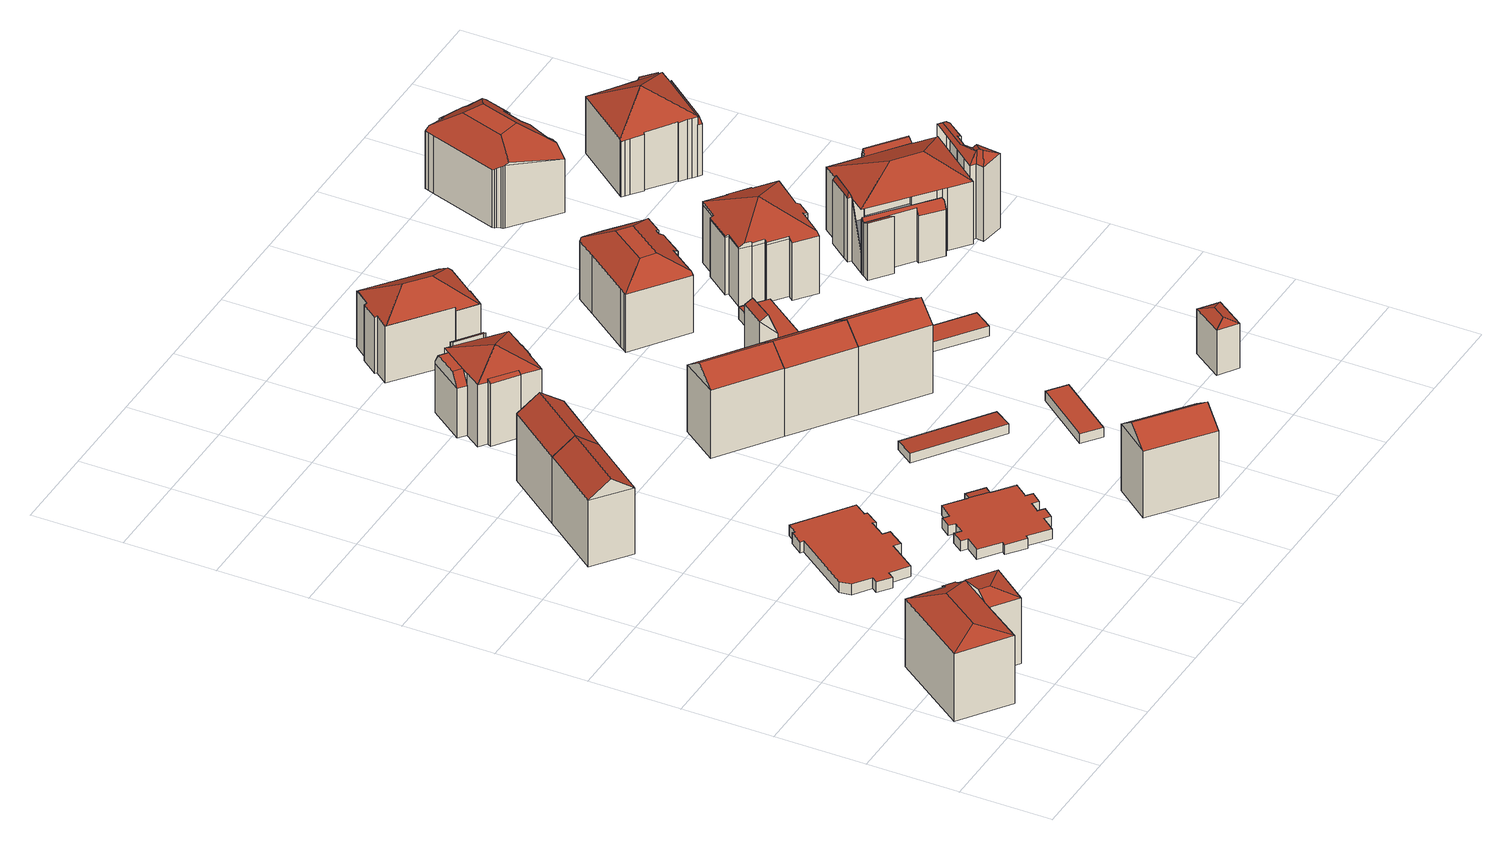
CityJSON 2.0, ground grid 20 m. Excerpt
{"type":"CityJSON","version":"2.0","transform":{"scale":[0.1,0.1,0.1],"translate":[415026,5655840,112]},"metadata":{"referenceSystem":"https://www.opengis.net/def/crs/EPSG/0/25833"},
"CityObjects":{
"building1":{"type":"Building","attributes":{"Gemeindeschluessel":14612000,"Geometrietyp2DReferenz":"3000","function":"31001_9998","roofType":"9999"},"children":["building1-1","building1-2"]},
"building1-1":{"type":"BuildingPart","attributes":{"Dachtyp_tdc":"tdcHipAndGableRoof","Dachneigung":11.91,"QualitaetDacherkennung":32,"Geometrietyp2DReferenz":"3000","measuredHeight":17.3,"roofType":"5000"},"parents":["building1"],"geometry":[{"type":"MultiSurface","lod":"2","boundaries":[[[0,1,2,3]],[[4,5,6,7]],[[5,0,3,6]],[[0,8,9]],[[8,10,11,9]],[[1,0,9,11,12]],[[4,13,10,8,5]],[[5,8,0]],[[3,2,7,6]]],"semantics":{"surfaces":[{"type":"WallSurface"},{"type":"RoofSurface"},{"type":"GroundSurface"}],"values":[0,0,0,1,1,1,0,0,2]}}]},
"building1-2":{"type":"BuildingPart","attributes":{"Dachtyp_tdc":"tdcHipRoof","Dachneigung":17.2,"QualitaetDacherkennung":52,"Geometrietyp2DReferenz":"3000","measuredHeight":17.92,"roofType":"3200"},"parents":["building1"],"geometry":[{"type":"MultiSurface","lod":"2","boundaries":[[[14,15,16,17]],[[15,18,19,16]],[[18,20,21,19]],[[20,22,23,21]],[[22,24,25,23]],[[24,26,27,25]],[[26,13,7,27]],[[13,4,7]],[[28,14,17,2,1]],[[13,26,24,22,20,18,29]],[[15,14,30]],[[18,15,30,29]],[[14,28,12,13,29,30]],[[17,16,19,21,23,25,27,7,2]]],"semantics":{"surfaces":[{"type":"WallSurface"},{"type":"RoofSurface"},{"type":"GroundSurface"}],"values":[0,0,0,0,0,0,0,0,0,1,1,1,1,2]}}]},
"building2":{"type":"Building","attributes":{"Dachtyp_tdc":"tdcGableRoof","Gemeindeschluessel":14612000,"Dachneigung":36.37,"QualitaetDacherkennung":76,"Geometrietyp2DReferenz":"3000","measuredHeight":19.26,"function":"31001_9998","roofType":"3100"},"geometry":[{"type":"Solid","lod":"2","boundaries":[[[[31,32,33,34]],[[32,35,36,33]],[[35,37,38,36]],[[37,31,34,38]],[[35,32,39]],[[31,37,40]],[[32,31,40,39]],[[37,35,39,40]],[[34,33,36,38]]]],"semantics":{"surfaces":[{"type":"WallSurface"},{"type":"RoofSurface"},{"type":"GroundSurface"}],"values":[[0,0,0,0,0,0,1,1,2]]}}]},
"building3":{"type":"Building","attributes":{"Dachtyp_tdc":"tdcPolyFlatRoof","Gemeindeschluessel":14612000,"Dachneigung":0,"QualitaetDacherkennung":65,"Geometrietyp2DReferenz":"3000","measuredHeight":2.5,"function":"31001_9998","roofType":"1000"},"geometry":[{"type":"Solid","lod":"2","boundaries":[[[[41,42,43,44,45,46,47,48,49,50,51,52,53,54,55,56,57,58,59,60,61]],[[62,63,42,41]],[[63,64,43,42]],[[64,65,44,43]],[[65,66,45,44]],[[66,67,46,45]],[[67,68,47,46]],[[68,69,48,47]],[[69,70,49,48]],[[70,71,50,49]],[[71,72,51,50]],[[72,73,52,51]],[[73,74,53,52]],[[74,75,54,53]],[[75,76,55,54]],[[76,77,56,55]],[[77,78,57,56]],[[78,79,58,57]],[[79,80,59,58]],[[80,81,60,59]],[[81,82,61,60]],[[82,62,41,61]],[[82,81,80,79,78,77,76,75,74,73,72,71,70,69,68,67,66,65,64,63,62]]]],"semantics":{"surfaces":[{"type":"GroundSurface"},{"type":"WallSurface"},{"type":"RoofSurface"}],"values":[[0,1,1,1,1,1,1,1,1,1,1,1,1,1,1,1,1,1,1,1,1,1,2]]}}]},
"building4":{"type":"Building","attributes":{"Dachtyp_tdc":"tdcGableRoof","Gemeindeschluessel":14612000,"Dachneigung":35.98,"QualitaetDacherkennung":73,"Geometrietyp2DReferenz":"3000","measuredHeight":19.24,"function":"31001_9998","roofType":"3100"},"geometry":[{"type":"Solid","lod":"2","boundaries":[[[[32,35,83]],[[84,32,83,85]],[[35,86,85,83]],[[33,87,88,36]],[[32,84,87,33]],[[84,86,88,87]],[[86,35,36,88]],[[35,32,33,36]],[[86,84,85]]]],"semantics":{"surfaces":[{"type":"WallSurface"},{"type":"RoofSurface"},{"type":"GroundSurface"}],"values":[[0,1,1,2,0,0,0,0,0]]}}]},
"building5":{"type":"Building","attributes":{"Gemeindeschluessel":14612000,"Geometrietyp2DReferenz":"3000","function":"31001_9998","roofType":"9999"},"children":["building5-1","building5-2"]},
"building5-1":{"type":"BuildingPart","attributes":{"Dachtyp_tdc":"tdcPolyFlatRoof","Dachneigung":3.6,"QualitaetDacherkennung":67,"Geometrietyp2DReferenz":"3000","measuredHeight":2.36,"roofType":"2100"},"parents":["building5"],"geometry":[{"type":"MultiSurface","lod":"2","boundaries":[[[89,90,91,92,93]],[[94,95,96,97,98]],[[95,89,93,96]],[[95,94,90,89]],[[93,92,97,96]]],"semantics":{"surfaces":[{"type":"WallSurface"},{"type":"RoofSurface"},{"type":"GroundSurface"}],"values":[0,0,0,1,2]}}]},
"building5-2":{"type":"BuildingPart","attributes":{"Dachtyp_tdc":"tdcPolyFlatRoof","Dachneigung":0,"QualitaetDacherkennung":73,"Geometrietyp2DReferenz":"3000","measuredHeight":2.3,"roofType":"1000"},"parents":["building5"],"geometry":[{"type":"MultiSurface","lod":"2","boundaries":[[[91,99,100,92]],[[99,101,102,100]],[[101,103,104,102]],[[103,105,106,104]],[[105,107,108,106]],[[107,109,110,108]],[[109,111,112,110]],[[111,113,114,112]],[[113,115,116,114]],[[115,117,118,116]],[[117,119,120,118]],[[119,121,122,120]],[[121,123,124,122]],[[123,125,126,124]],[[125,127,128,126]],[[127,129,130,128]],[[129,131,132,130]],[[131,133,134,132]],[[133,135,136,134]],[[135,137,138,136]],[[137,139,140,138]],[[139,141,142,140]],[[141,143,144,142]],[[143,145,146,144]],[[145,98,97,146]],[[145,143,141,139,137,135,133,131,129,127,125,123,121,119,117,115,113,111,109,107,105,103,101,99,91,98]],[[97,92,100,102,104,106,108,110,112,114,116,118,120,122,124,126,128,130,132,134,136,138,140,142,144,146]]],"semantics":{"surfaces":[{"type":"WallSurface"},{"type":"RoofSurface"},{"type":"GroundSurface"}],"values":[0,0,0,0,0,0,0,0,0,0,0,0,0,0,0,0,0,0,0,0,0,0,0,0,0,1,2]}}]},
"building6":{"type":"Building","attributes":{"Dachtyp_tdc":"tdcGableRoof","Gemeindeschluessel":14612000,"Dachneigung":35.32,"QualitaetDacherkennung":72,"Geometrietyp2DReferenz":"3000","measuredHeight":19.21,"function":"31001_9998","roofType":"3100"},"geometry":[{"type":"Solid","lod":"2","boundaries":[[[[147,148,149,150]],[[148,151,152,149]],[[151,153,154,152]],[[153,147,150,154]],[[151,148,155]],[[147,153,156]],[[148,147,156,155]],[[153,151,155,156]],[[150,149,152,154]]]],"semantics":{"surfaces":[{"type":"WallSurface"},{"type":"RoofSurface"},{"type":"GroundSurface"}],"values":[[0,0,0,0,0,0,1,1,2]]}}]},
"building7":{"type":"Building","attributes":{"Gemeindeschluessel":14612000,"Geometrietyp2DReferenz":"3000","function":"31001_9998","roofType":"9999"},"children":["building7-1","building7-2","building7-3","building7-4"]},
"building7-1":{"type":"BuildingPart","attributes":{"Dachtyp_tdc":"tdcTentRoof","Dachneigung":20.53,"QualitaetDacherkennung":39,"Geometrietyp2DReferenz":"3000","measuredHeight":17.3,"roofType":"3500"},"parents":["building7"],"geometry":[{"type":"MultiSurface","lod":"2","boundaries":[[[157,158,159,160]],[[158,161,162,163,159]],[[164,165,166,167,168,169]],[[170,171,172,173]],[[171,174,175,172]],[[174,176,177,175]],[[176,178,179,177]],[[178,180,181,179]],[[180,182,183,181]],[[182,184,185,183]],[[164,161,158,186]],[[171,170,165,164,186]],[[182,180,178,176,174,171,186]],[[158,157,184,182,186]],[[160,159,163,167,166,173,172,175,177,179,181,183,185]]],"semantics":{"surfaces":[{"type":"WallSurface"},{"type":"RoofSurface"},{"type":"GroundSurface"}],"values":[0,0,0,0,0,0,0,0,0,0,1,1,1,1,2]}}]},
"building7-2":{"type":"BuildingPart","attributes":{"Dachtyp_tdc":"tdcPolyFlatRoof","Dachneigung":27.89,"QualitaetDacherkennung":38,"Geometrietyp2DReferenz":"3000","measuredHeight":15.2,"roofType":"2100"},"parents":["building7"],"geometry":[{"type":"MultiSurface","lod":"2","boundaries":[[[187,188,189,166,165]],[[188,190,191,189]],[[190,192,173,191]],[[192,170,173]],[[192,190,188,187]],[[166,189,191,173]]],"semantics":{"surfaces":[{"type":"WallSurface"},{"type":"RoofSurface"},{"type":"GroundSurface"}],"values":[0,0,0,0,1,2]}}]},
"building7-3":{"type":"BuildingPart","attributes":{"Dachtyp_tdc":"tdcPolyFlatRoof","Dachneigung":28.98,"QualitaetDacherkennung":29,"Geometrietyp2DReferenz":"3000","measuredHeight":15.22,"roofType":"2100"},"parents":["building7"],"geometry":[{"type":"MultiSurface","lod":"2","boundaries":[[[193,194,157,160,195]],[[196,185,184]],[[196,197,198,185]],[[197,193,195,198]],[[197,196,194,193]],[[195,160,185,198]]],"semantics":{"surfaces":[{"type":"WallSurface"},{"type":"RoofSurface"},{"type":"GroundSurface"}],"values":[0,0,0,0,1,2]}}]},
"building7-4":{"type":"BuildingPart","attributes":{"Dachtyp_tdc":"tdcCutGableRoof","Dachneigung":0.85,"QualitaetDacherkennung":30,"Geometrietyp2DReferenz":"3000","measuredHeight":14.49,"roofType":"9999"},"parents":["building7"],"geometry":[{"type":"MultiSurface","lod":"2","boundaries":[[[199,200,201,202,203,204]],[[205,206,167,163]],[[199,204,206,205]],[[204,168,167,206]],[[162,199,205,163]],[[162,207,200,199]],[[208,169,203,202]],[[201,200,207,208,202]],[[204,203,169,168]]],"semantics":{"surfaces":[{"type":"WallSurface"},{"type":"GroundSurface"},{"type":"RoofSurface"}],"values":[0,1,0,0,0,2,2,2,0]}}]},
"building8":{"type":"Building","attributes":{"Dachtyp_tdc":"tdcGableRoof","Gemeindeschluessel":14612000,"Dachneigung":35.39,"QualitaetDacherkennung":74,"Geometrietyp2DReferenz":"3000","measuredHeight":19.34,"function":"31001_9998","roofType":"3100"},"geometry":[{"type":"Solid","lod":"2","boundaries":[[[[209,210,211,212]],[[210,213,214,211]],[[213,215,216,214]],[[215,209,212,216]],[[213,210,217]],[[209,215,218]],[[210,209,218,217]],[[215,213,217,218]],[[212,211,214,216]]]],"semantics":{"surfaces":[{"type":"WallSurface"},{"type":"RoofSurface"},{"type":"GroundSurface"}],"values":[[0,0,0,0,0,0,1,1,2]]}}]},
"building9":{"type":"Building","attributes":{"Dachtyp_tdc":"tdcPolyFlatRoof","Gemeindeschluessel":14612000,"Dachneigung":2.75,"QualitaetDacherkennung":72,"Geometrietyp2DReferenz":"3000","measuredHeight":2.32,"function":"31001_2463","roofType":"2100"},"geometry":[{"type":"Solid","lod":"2","boundaries":[[[[219,220,221,222]],[[220,223,224,221]],[[223,225,226,224]],[[225,219,222,226]],[[225,223,220,219]],[[222,221,224,226]]]],"semantics":{"surfaces":[{"type":"WallSurface"},{"type":"RoofSurface"},{"type":"GroundSurface"}],"values":[[0,0,0,0,1,2]]}}]},
"building10":{"type":"Building","attributes":{"Dachtyp_tdc":"tdcGableRoof","Gemeindeschluessel":14612000,"Dachneigung":34.89,"QualitaetDacherkennung":76,"Geometrietyp2DReferenz":"3000","measuredHeight":19.29,"function":"31001_9998","roofType":"3100"},"geometry":[{"type":"Solid","lod":"2","boundaries":[[[[227,228,214,229]],[[228,210,211,214]],[[210,230,231,211]],[[230,227,229,231]],[[210,228,232]],[[227,230,233]],[[228,227,233,232]],[[230,210,232,233]],[[229,214,211,231]]]],"semantics":{"surfaces":[{"type":"WallSurface"},{"type":"RoofSurface"},{"type":"GroundSurface"}],"values":[[0,0,0,0,0,0,1,1,2]]}}]},
"building11":{"type":"Building","attributes":{"Dachtyp_tdc":"tdcFreeFormRoof","Gemeindeschluessel":14612000,"Dachneigung":31.7,"QualitaetDacherkennung":59,"Geometrietyp2DReferenz":"3000","measuredHeight":17.29,"function":"31001_9998","roofType":"5000"},"geometry":[{"type":"Solid","lod":"2","boundaries":[[[[234,235,236,237]],[[235,238,239,236]],[[238,240,241,239]],[[240,242,243,241]],[[242,244,245,243]],[[244,246,247,245]],[[246,248,249,247]],[[248,250,251,249]],[[250,252,253,251]],[[252,254,255,253]],[[254,256,257,255]],[[256,258,259,257]],[[258,234,237,259]],[[250,248,260,261,262,254,252]],[[263,264,242,240,238,235,234,265]],[[261,260,246,244,264,263]],[[261,263,265,258,256,262]],[[248,246,260]],[[234,258,265]],[[244,242,264]],[[256,254,262]],[[237,236,239,241,243,245,247,249,251,253,255,257,259]]]],"semantics":{"surfaces":[{"type":"WallSurface"},{"type":"RoofSurface"},{"type":"GroundSurface"}],"values":[[0,0,0,0,0,0,0,0,0,0,0,0,0,1,1,1,1,0,0,0,0,2]]}}]},
"building12":{"type":"Building","attributes":{"Dachtyp_tdc":"tdcPolyFlatRoof","Gemeindeschluessel":14612000,"Dachneigung":0,"QualitaetDacherkennung":73,"Geometrietyp2DReferenz":"3000","measuredHeight":2.25,"function":"31001_2463","roofType":"1000"},"geometry":[{"type":"Solid","lod":"2","boundaries":[[[[266,267,268,269]],[[267,270,271,268]],[[270,272,273,271]],[[272,266,269,273]],[[272,270,267,266]],[[269,268,271,273]]]],"semantics":{"surfaces":[{"type":"WallSurface"},{"type":"RoofSurface"},{"type":"GroundSurface"}],"values":[[0,0,0,0,1,2]]}}]},
"building13":{"type":"Building","attributes":{"Dachtyp_tdc":"tdcGableRoof","Gemeindeschluessel":14612000,"Dachneigung":35.07,"QualitaetDacherkennung":71,"Geometrietyp2DReferenz":"3000","measuredHeight":19.3,"function":"31001_9998","roofType":"3100"},"geometry":[{"type":"Solid","lod":"2","boundaries":[[[[274,275,276,231]],[[275,277,278,276]],[[277,227,229,278]],[[227,274,231,229]],[[277,275,279]],[[274,227,280]],[[275,274,280,279]],[[227,277,279,280]],[[231,276,278,229]]]],"semantics":{"surfaces":[{"type":"WallSurface"},{"type":"RoofSurface"},{"type":"GroundSurface"}],"values":[[0,0,0,0,0,0,1,1,2]]}}]},
"building14":{"type":"Building","attributes":{"Gemeindeschluessel":14612000,"Geometrietyp2DReferenz":"3000","function":"31001_9998","roofType":"9999"},"children":["building14-1","building14-2"]},
"building14-1":{"type":"BuildingPart","attributes":{"Dachtyp_tdc":"tdcPolyFlatRoof","Dachneigung":0,"QualitaetDacherkennung":69,"Geometrietyp2DReferenz":"3000","measuredHeight":2.97,"roofType":"1000"},"parents":["building14"],"geometry":[{"type":"MultiSurface","lod":"2","boundaries":[[[281,282,283,284]],[[282,285,286,283]],[[285,287,288,286]],[[287,289,290,288]],[[289,291,292,290]],[[289,287,285,282,281,291]],[[292,284,283,286,288,290]]],"semantics":{"surfaces":[{"type":"WallSurface"},{"type":"RoofSurface"},{"type":"GroundSurface"}],"values":[0,0,0,0,0,1,2]}}]},
"building14-2":{"type":"BuildingPart","attributes":{"Dachtyp_tdc":"tdcGableRoof","Dachneigung":68.72,"QualitaetDacherkennung":6,"Geometrietyp2DReferenz":"3000","measuredHeight":11.27,"roofType":"3100"},"parents":["building14"],"geometry":[{"type":"MultiSurface","lod":"2","boundaries":[[[293,294,295,296]],[[294,297,281,284,295]],[[298,293,296,292,291]],[[297,294,299]],[[293,298,300]],[[294,293,300,299]],[[298,297,299,300]],[[296,295,284,292]]],"semantics":{"surfaces":[{"type":"WallSurface"},{"type":"RoofSurface"},{"type":"GroundSurface"}],"values":[0,0,0,0,0,1,1,2]}}]},
"building15":{"type":"Building","attributes":{"Dachtyp_tdc":"tdcFreeFormRoof","Gemeindeschluessel":14612000,"Dachneigung":31.58,"QualitaetDacherkennung":57,"Geometrietyp2DReferenz":"3000","measuredHeight":17.09,"function":"31001_9998","roofType":"5000"},"geometry":[{"type":"Solid","lod":"2","boundaries":[[[[301,302,303,304]],[[302,305,306,303]],[[305,307,308,306]],[[307,309,310,308]],[[309,311,312,310]],[[311,313,314,312]],[[313,315,316,314]],[[315,317,318,316]],[[317,319,320,318]],[[319,321,322,320]],[[321,323,324,322]],[[323,325,326,324]],[[325,327,328,326]],[[327,329,330,328]],[[329,331,332,330]],[[331,333,334,332]],[[333,301,304,334]],[[335,336,309,307,305,302,301,337]],[[338,315,313,311,336,335,339]],[[321,319,317,338,339,340,341,331,329,327,325,323]],[[333,341,340,337,301]],[[340,339,335,337]],[[311,309,336]],[[317,315,338]],[[333,331,341]],[[304,303,306,308,310,312,314,316,318,320,322,324,326,328,330,332,334]]]],"semantics":{"surfaces":[{"type":"WallSurface"},{"type":"RoofSurface"},{"type":"GroundSurface"}],"values":[[0,0,0,0,0,0,0,0,0,0,0,0,0,0,0,0,0,1,1,1,1,1,0,0,0,2]]}}]},
"building16":{"type":"Building","attributes":{"Dachtyp_tdc":"tdcPolyFlatRoof","Gemeindeschluessel":14612000,"Dachneigung":0,"QualitaetDacherkennung":49,"Geometrietyp2DReferenz":"3000","measuredHeight":2.28,"function":"31001_2463","roofType":"1000"},"geometry":[{"type":"Solid","lod":"2","boundaries":[[[[342,343,344,345]],[[343,346,347,344]],[[346,348,349,347]],[[348,342,345,349]],[[348,346,343,342]],[[345,344,347,349]]]],"semantics":{"surfaces":[{"type":"WallSurface"},{"type":"RoofSurface"},{"type":"GroundSurface"}],"values":[[0,0,0,0,1,2]]}}]},
"building17":{"type":"Building","attributes":{"Dachtyp_tdc":"tdcFreeFormRoof","Gemeindeschluessel":14612000,"Dachneigung":23.76,"QualitaetDacherkennung":3,"Geometrietyp2DReferenz":"3000","measuredHeight":11.62,"function":"31001_9998","roofType":"5000"},"geometry":[{"type":"Solid","lod":"2","boundaries":[[[[350,351,352,353]],[[351,354,355,352]],[[354,356,357,355]],[[356,350,353,357]],[[358,359,356,354]],[[358,354,351]],[[359,358,351,350]],[[359,350,356]],[[353,352,355,357]]]],"semantics":{"surfaces":[{"type":"WallSurface"},{"type":"RoofSurface"},{"type":"GroundSurface"}],"values":[[0,0,0,0,1,1,1,1,2]]}}]},
"building18":{"type":"Building","attributes":{"Dachtyp_tdc":"tdcFreeFormRoof","Gemeindeschluessel":14612000,"Dachneigung":26.29,"QualitaetDacherkennung":56,"Geometrietyp2DReferenz":"3000","measuredHeight":18.05,"function":"31001_9998","roofType":"5000"},"geometry":[{"type":"Solid","lod":"2","boundaries":[[[[360,361,362,363]],[[361,364,365,362]],[[364,366,367,365]],[[366,368,369,367]],[[368,370,371,369]],[[370,372,373,371]],[[372,374,375,373]],[[374,376,377,375]],[[376,378,379,377]],[[378,380,381,379]],[[380,382,383,381]],[[382,384,385,383]],[[384,386,387,385]],[[386,388,389,387]],[[388,390,391,389]],[[390,392,393,391]],[[392,394,395,393]],[[394,396,397,395]],[[396,398,399,397]],[[398,400,401,399]],[[400,402,403,401]],[[404,405,406,407,408,409,410,411]],[[412,413,414,415,416,410,409,417]],[[418,386,384,417,409,419,420,421,422,423,424]],[[408,425,426,427,428,429,430,419,409]],[[400,430,429,402]],[[398,420,419,430,400]],[[402,429,428,431]],[[431,428,427,432]],[[432,427,426,360]],[[360,426,425,361]],[[361,425,408,407,364]],[[390,424,423,392]],[[388,418,424,390]],[[392,423,422,394]],[[394,422,421,396]],[[396,421,420,398]],[[386,418,388]],[[374,416,415,376]],[[372,411,410,416,374]],[[376,415,414,378]],[[378,414,413,380]],[[380,413,412,382]],[[370,404,411,372]],[[364,407,406,366]],[[366,406,405,368]],[[368,405,404,370]],[[382,412,417,384]],[[403,433,434,363,362,365,367,369,371,373,375,377,379,381,383,385,387,389,391,393,395,397,399,401]],[[402,431,433,403]],[[431,432,434,433]],[[432,360,363,434]]]],"semantics":{"surfaces":[{"type":"WallSurface"},{"type":"RoofSurface"},{"type":"GroundSurface"}],"values":[[0,0,0,0,0,0,0,0,0,0,0,0,0,0,0,0,0,0,0,0,0,1,1,1,1,0,0,0,0,0,0,0,0,0,0,0,0,0,0,0,0,0,0,0,0,0,0,0,2,0,0,0]]}}]},
"building19":{"type":"Building","attributes":{"Dachtyp_tdc":"tdcFreeFormRoof","Gemeindeschluessel":14612000,"Dachneigung":36.49,"QualitaetDacherkennung":44,"Geometrietyp2DReferenz":"3000","measuredHeight":17.42,"function":"31001_9998","roofType":"5000"},"geometry":[{"type":"Solid","lod":"2","boundaries":[[[[435,436,437,438]],[[436,439,440,437]],[[439,441,442,440]],[[441,443,444,442]],[[443,445,446,444]],[[445,447,448,446]],[[447,449,450,448]],[[449,451,452,450]],[[451,453,454,452]],[[453,455,456,454]],[[455,457,458,456]],[[457,459,460,458]],[[459,461,462,460]],[[461,463,464,462]],[[463,465,466,464]],[[465,467,468,466]],[[467,469,470,468]],[[469,471,472,470]],[[471,473,474,472]],[[473,475,476,474]],[[475,477,478,476]],[[477,435,438,478]],[[479,480,481,473,471,469,467,465,463,461,459,457,482]],[[483,484,436,435,477,475,481,480]],[[445,443,441,439,484,483,485,486,453,451,449,447]],[[455,486,485,479,482]],[[485,483,480,479]],[[439,436,484]],[[475,473,481]],[[455,453,486]],[[457,455,482]],[[438,437,440,442,444,446,448,450,452,454,456,458,460,462,464,466,468,470,472,474,476,478]]]],"semantics":{"surfaces":[{"type":"WallSurface"},{"type":"RoofSurface"},{"type":"GroundSurface"}],"values":[[0,0,0,0,0,0,0,0,0,0,0,0,0,0,0,0,0,0,0,0,0,0,1,1,1,1,1,0,0,0,0,2]]}}]},
"building20":{"type":"Building","attributes":{"Gemeindeschluessel":14612000,"Geometrietyp2DReferenz":"3000","function":"31001_9998","roofType":"9999"},"children":["building20-1","building20-2","building20-3","building20-4","building20-5","building20-6"]},
"building20-1":{"type":"BuildingPart","attributes":{"Dachtyp_tdc":"tdcFreeFormRoof","Dachneigung":73.24,"QualitaetDacherkennung":15,"Geometrietyp2DReferenz":"3000","measuredHeight":16.27,"roofType":"5000"},"parents":["building20"],"geometry":[{"type":"MultiSurface","lod":"2","boundaries":[[[487,488,489,490]],[[491,492,493,494,495,496]],[[487,490,492,491,497]],[[490,498,493,492]],[[498,499,500,494,493]],[[501,502,499,498]],[[498,490,489,501]],[[489,488,503,502,501]],[[503,488,487]]],"semantics":{"surfaces":[{"type":"WallSurface"},{"type":"GroundSurface"},{"type":"RoofSurface"}],"values":[0,1,0,0,0,2,2,2,0]}}]},
"building20-2":{"type":"BuildingPart","attributes":{"Dachtyp_tdc":"tdcFreeFormRoof","Dachneigung":30.22,"QualitaetDacherkennung":22,"Geometrietyp2DReferenz":"3000","measuredHeight":19.16,"roofType":"5000"},"parents":["building20"],"geometry":[{"type":"MultiSurface","lod":"2","boundaries":[[[504,505,506,507,508]],[[505,509,510,506]],[[509,511,512,510]],[[511,513,514,512]],[[513,515,516,514]],[[515,517,518,516]],[[519,520,521,522]],[[520,523,524,521]],[[523,525,526,527,524]],[[519,528,529,530]],[[528,531,532,533,534,529]],[[531,517,515,535,532]],[[515,513,511,509,505,536,535]],[[505,504,537,536]],[[537,525,533,532,535,536]],[[525,523,534,533]],[[523,520,530,529,534]],[[520,519,530]],[[527,538,507,506,510,512,514,516,518,539,540,522,521,524]],[[517,531,539,518]],[[531,528,540,539]],[[528,519,522,540]]],"semantics":{"surfaces":[{"type":"WallSurface"},{"type":"RoofSurface"},{"type":"GroundSurface"}],"values":[0,0,0,0,0,0,0,0,0,1,1,1,1,1,1,1,1,1,2,0,0,0]}}]},
"building20-3":{"type":"BuildingPart","attributes":{"Dachtyp_tdc":"tdcPolyFlatRoof","Dachneigung":30.29,"QualitaetDacherkennung":24,"Geometrietyp2DReferenz":"3000","measuredHeight":13.4,"roofType":"2100"},"parents":["building20"],"geometry":[{"type":"MultiSurface","lod":"2","boundaries":[[[541,542,543,544]],[[542,545,546,543]],[[547,541,544,548]],[[547,545,542,541]],[[544,543,546,548]]],"semantics":{"surfaces":[{"type":"WallSurface"},{"type":"RoofSurface"},{"type":"GroundSurface"}],"values":[0,0,0,1,2]}}]},
"building20-4":{"type":"BuildingPart","attributes":{"Dachtyp_tdc":"tdcHipRoof","Dachneigung":24.99,"QualitaetDacherkennung":56,"Geometrietyp2DReferenz":"3000","measuredHeight":18.52,"roofType":"3200"},"parents":["building20"],"geometry":[{"type":"MultiSurface","lod":"2","boundaries":[[[500,508,507,494]],[[526,549,550,527]],[[549,551,552,550]],[[551,553,554,555,552]],[[556,557,558,559]],[[557,497,491,558]],[[557,556,560,561,562,563]],[[549,526,564,565]],[[562,553,551,549,565,563]],[[564,508,500,566,503,497,557,563,565]],[[495,494,507,538,527,550,552,555,567,568,559,558,491,496]]],"semantics":{"surfaces":[{"type":"WallSurface"},{"type":"RoofSurface"},{"type":"GroundSurface"}],"values":[0,0,0,0,0,0,1,1,1,1,2]}}]},
"building20-5":{"type":"BuildingPart","attributes":{"Dachtyp_tdc":"tdcFreeFormRoof","Dachneigung":60.27,"QualitaetDacherkennung":11,"Geometrietyp2DReferenz":"3000","measuredHeight":13.04,"roofType":"5000"},"parents":["building20"],"geometry":[{"type":"MultiSurface","lod":"2","boundaries":[[[569,570,571,572]],[[570,573,574,571]],[[573,575,576,574]],[[575,577,547,548,576]],[[578,579,580,546,545]],[[579,581,582,580]],[[554,569,572,555]],[[579,578,577,575,573,570,569,583]],[[569,554,583]],[[554,584,581,579,583]],[[572,571,574,576,548,546,580,582,567,555]]],"semantics":{"surfaces":[{"type":"WallSurface"},{"type":"RoofSurface"},{"type":"GroundSurface"}],"values":[0,0,0,0,0,0,0,1,1,1,2]}}]},
"building20-6":{"type":"BuildingPart","attributes":{"Dachtyp_tdc":"tdcFreeFormRoof","Dachneigung":68.19,"QualitaetDacherkennung":31,"Geometrietyp2DReferenz":"3000","measuredHeight":16.22,"roofType":"5000"},"parents":["building20"],"geometry":[{"type":"MultiSurface","lod":"2","boundaries":[[[585,586,568,582]],[[586,587,588,568]],[[587,589,590,588]],[[589,591,592,590]],[[591,593,559,592]],[[593,556,559]],[[594,585,582,567]],[[593,591,595]],[[591,589,587,596,595]],[[587,586,585,594,561,586,596]],[[586,593,595,596]],[[582,568,588,590,592,559,568,567]]],"semantics":{"surfaces":[{"type":"WallSurface"},{"type":"RoofSurface"},{"type":"GroundSurface"}],"values":[0,0,0,0,0,0,0,1,1,1,1,2]}}]},
"building21":{"type":"Building","attributes":{"Gemeindeschluessel":14612000,"Geometrietyp2DReferenz":"3000","function":"31001_9998","roofType":"9999"},"children":["building21-1","building21-2","building21-3"]},
"building21-1":{"type":"BuildingPart","attributes":{"Dachtyp_tdc":"tdcFreeFormRoof","Dachneigung":75.07,"QualitaetDacherkennung":23,"Geometrietyp2DReferenz":"3000","measuredHeight":14,"roofType":"5000"},"parents":["building21"],"geometry":[{"type":"MultiSurface","lod":"2","boundaries":[[[597,598,599,600]],[[598,601,602,599]],[[603,597,600,604]],[[605,601,598]],[[606,605,598,597]],[[597,603,606]],[[603,607,601,605,606]],[[600,599,602,608,604]]],"semantics":{"surfaces":[{"type":"WallSurface"},{"type":"RoofSurface"},{"type":"GroundSurface"}],"values":[0,0,0,1,1,1,1,2]}}]},
"building21-2":{"type":"BuildingPart","attributes":{"Dachtyp_tdc":"tdcFreeFormRoof","Dachneigung":73.55,"QualitaetDacherkennung":25,"Geometrietyp2DReferenz":"3000","measuredHeight":14.05,"roofType":"5000"},"parents":["building21"],"geometry":[{"type":"MultiSurface","lod":"2","boundaries":[[[609,610,611,612]],[[610,613,614,611]],[[615,609,612,616]],[[617,610,618]],[[619,618,610,609]],[[619,609,615]],[[615,613,617,618,619]],[[610,617,613]],[[612,611,614,616]]],"semantics":{"surfaces":[{"type":"WallSurface"},{"type":"RoofSurface"},{"type":"GroundSurface"}],"values":[0,0,0,1,1,1,1,0,2]}}]},
"building21-3":{"type":"BuildingPart","attributes":{"Dachtyp_tdc":"tdcTentRoof","Dachneigung":32.31,"QualitaetDacherkennung":49,"Geometrietyp2DReferenz":"3000","measuredHeight":18.66,"roofType":"3500"},"parents":["building21"],"geometry":[{"type":"MultiSurface","lod":"2","boundaries":[[[620,621,622,623]],[[621,624,625,622]],[[624,626,627,625]],[[626,628,629,627]],[[628,630,631,629]],[[630,632,633,631]],[[632,634,635,633]],[[634,636,637,635]],[[636,638,615,616,637]],[[639,614,613]],[[639,640,604,614]],[[640,603,604]],[[641,642,643,602,601]],[[642,644,645,643]],[[630,628,646]],[[639,638,636,634,632,630,646]],[[647,640,639,646]],[[628,626,624,621,620,648,649,650,644,642,641,647,646]],[[645,651,652,653,623,622,625,627,629,631,633,635,637,616,614,604,608,602,643]],[[644,650,651,645]],[[650,649,652,651]],[[649,648,653,652]],[[648,620,623,653]]],"semantics":{"surfaces":[{"type":"WallSurface"},{"type":"RoofSurface"},{"type":"GroundSurface"}],"values":[0,0,0,0,0,0,0,0,0,0,0,0,0,0,1,1,1,1,2,0,0,0,0]}}]}
},
"vertices":[
[232,89,161],[174,131,161],[174,131,7],[232,89,7],[228,207,161],[286,166,161],[286,166,7],[228,207,7],[286,166,168],[217,148,180],[228,207,168],[197,162,180],[180,139,166],[228,207,166],
[110,40,166],[4,116,165],[4,116,7],[110,40,7],[123,282,165],[123,282,7],[193,232,166],[193,232,7],[200,242,160],[200,242,7],[223,226,160],[223,226,7],[216,216,166],[216,216,7],[174,131,166],[149,207,186],[84,116,186],
[129,968,170],[225,1095,170],[225,1095,13],[129,968,13],[304,1035,169],[304,1035,13],[208,908,169],[208,908,13],[264,1065,206],[167,938,206],
[314,443,7],[322,455,7],[286,481,7],[282,506,7],[370,628,7],[364,632,7],[385,660,7],[390,656,7],[405,677,7],[523,593,7],[504,566,7],[509,562,7],[489,533,7],[483,538,7],[460,505,7],[474,495,7],[448,458,7],[434,468,7],[391,408,7],[351,435,7],[342,422,7],[314,443,32],[322,455,32],[286,481,32],[282,506,32],[370,628,32],[364,632,32],[385,660,32],[390,656,32],[405,677,32],[523,593,32],[504,566,32],[509,562,32],[489,533,32],[483,538,32],[460,505,32],[474,495,32],[448,458,32],[434,468,32],[391,408,32],[351,435,32],[342,422,32],
[264,1065,205],[321,1220,170],[360,1191,205],[400,1160,169],[321,1220,13],[400,1160,13],
[687,398,32],[676,384,33],[676,384,32],[676,384,9],[687,398,9],[641,412,33],[651,425,32],[651,425,9],[641,412,9],[641,412,32],
[721,349,32],[721,349,9],[698,319,32],[698,319,9],[711,309,32],[711,309,9],[693,287,32],[693,287,9],[680,296,32],[680,296,9],[664,276,32],[664,276,9],[677,266,32],[677,266,9],[659,243,32],[659,243,9],[647,253,32],[647,253,9],[623,223,32],[623,223,9],[580,257,32],[580,257,9],[574,250,32],[574,250,9],[535,280,32],[535,280,9],[541,287,32],[541,287,9],[497,321,32],[497,321,9],[520,351,32],[520,351,9],[508,361,32],[508,361,9],[525,384,32],[525,384,9],[538,374,32],[538,374,9],[554,395,32],[554,395,9],[542,405,32],[542,405,9],[559,427,32],[559,427,9],[572,417,32],[572,417,9],[596,447,32],[596,447,9],
[827,179,164],[953,81,164],[953,81,8],[827,179,8],[891,2,165],[891,2,8],[766,100,164],[766,100,8],[922,42,200],[796,140,200],
[406,1326,155],[388,1339,156],[388,1339,11],[406,1326,11],[413,1374,156],[413,1374,127],[413,1374,11],[468,1451,156],[483,1441,155],[483,1441,11],[468,1451,11],[468,1451,127],[468,1451,132],[540,1400,152],[581,1371,150],[581,1371,11],[540,1400,11],[551,1329,150],[551,1329,11],[552,1328,150],[552,1328,11],[531,1299,150],[531,1299,11],[530,1300,150],[530,1300,11],[500,1258,150],[500,1258,11],[459,1287,152],[459,1287,11],[488,1352,184],
[483,1441,163],[488,1449,158],[488,1449,11],[545,1408,158],[545,1408,11],[540,1400,163],
[400,1317,158],[406,1326,163],[400,1317,11],[459,1287,163],[453,1279,158],[453,1279,11],
[396,1387,128],[407,1402,156],[440,1448,155],[442,1451,155],[451,1463,132],[451,1463,127],[396,1387,11],[451,1463,11],[424,1390,156],[459,1439,155],
[616,1005,168],[744,912,169],[744,912,11],[616,1005,11],[686,832,171],[686,832,11],[558,925,170],[558,925,11],[714,871,205],[586,964,205],
[918,494,33],[889,453,36],[889,453,13],[918,494,13],[716,576,36],[716,576,13],[745,617,33],[745,617,13],
[815,739,170],[686,832,170],[815,739,11],[873,819,169],[873,819,11],[715,872,204],[843,778,204],
[496,1593,143],[519,1622,143],[519,1622,10],[496,1593,10],[515,1626,140],[515,1626,10],[544,1663,140],[544,1663,10],[548,1660,143],[548,1660,10],[578,1697,141],[578,1697,10],[714,1590,141],[714,1590,10],[718,1564,144],[718,1564,10],[675,1504,142],[675,1504,10],[676,1503,141],[676,1503,10],[649,1466,140],[649,1466,10],[607,1497,140],[607,1497,10],[611,1502,144],[611,1502,10],[716,1572,148],[636,1563,183],[647,1467,141],[586,1603,183],[574,1693,144],[497,1592,144],
[922,317,35],[1018,441,35],[1018,441,13],[922,317,13],[1058,411,35],[1058,411,13],[962,286,35],[962,286,13],
[873,819,170],[1003,725,170],[1003,725,11],[945,645,170],[945,645,11],[974,685,204],[844,779,204],
[940,1012,41],[990,1086,41],[990,1086,12],[940,1012,12],[1041,1045,41],[1041,1045,12],[1027,1025,41],[1027,1025,12],[952,923,41],[952,923,12],[904,958,41],[904,958,12],
[873,981,114],[911,1033,114],[911,1033,12],[873,981,12],[940,1012,77],[904,958,74],[925,1023,124],[888,970,124],
[795,1229,147],[799,1234,147],[799,1234,11],[795,1229,11],[807,1246,147],[807,1246,11],[880,1345,147],[880,1345,11],[911,1388,147],[911,1388,11],[929,1389,147],[929,1389,11],[964,1364,146],[964,1364,11],[1040,1308,144],[1040,1308,11],[1013,1270,146],[1013,1270,11],[1007,1275,150],[1007,1275,11],[999,1263,150],[999,1263,11],[1007,1257,144],[1007,1257,11],[971,1207,144],[971,1207,11],[962,1213,150],[962,1213,11],[946,1191,150],[946,1191,11],[930,1169,150],[930,1169,11],[912,1144,145],[912,1144,11],[930,1321,181],[919,1389,151],[870,1238,181],[1039,1306,146],[960,1298,181],[901,1217,181],[917,1151,150],
[1052,713,36],[1082,753,36],[1082,753,13],[1052,713,13],[1188,675,36],[1188,675,13],[1159,634,36],[1159,634,13],
[1246,189,115],[1292,255,115],[1292,255,10],[1246,189,10],[1333,226,115],[1333,226,10],[1287,160,115],[1287,160,10],[1299,220,126],[1278,191,126],
[1099,1196,144],[1129,1235,144],[1129,1235,9],[1099,1196,9],[1172,1202,144],[1172,1202,9],[1176,1208,144],[1176,1208,9],[1217,1176,144],[1217,1176,9],[1214,1171,144],[1214,1171,9],[1257,1138,144],[1257,1138,9],[1209,1076,144],[1209,1076,9],[1215,1070,144],[1215,1070,9],[1200,1051,144],[1200,1051,9],[1193,1042,144],[1193,1042,9],[1184,1048,144],[1184,1048,9],[1140,990,144],[1140,990,9],[1096,1025,144],[1096,1025,9],[1105,1036,144],[1105,1036,9],[1067,1065,144],[1067,1065,9],[1069,1069,144],[1069,1069,9],[1072,1072,144],[1072,1072,9],[1050,1088,144],[1050,1088,9],[1052,1090,144],[1052,1090,9],[1031,1107,144],[1031,1107,9],[1059,1143,144],[1059,1143,9],[1214,1171,151],[1217,1176,148],[1176,1208,148],[1172,1202,152],[1130,1235,152],[1145,1123,190],[1256,1136,152],[1257,1138,151],[1184,1048,151],[1193,1042,146],[1200,1051,146],[1215,1070,146],[1209,1076,150],[1148,1000,149],[1105,1036,150],[1041,1099,155],[1052,1090,154],[1050,1088,153],[1072,1072,153],[1069,1069,152],[1067,1065,150],[1129,1235,152],[1099,1196,151],[1094,1201,147],[1053,1148,146],[1059,1143,149],[1031,1107,148],[1053,1148,144],[1094,1201,144],[1053,1148,9],[1094,1201,9],
[1215,1795,138],[1211,1783,147],[1211,1783,11],[1215,1795,11],[1258,1768,137],[1258,1768,11],[1239,1707,137],[1239,1707,11],[1224,1712,149],[1224,1712,11],[1210,1668,149],[1210,1668,11],[1225,1657,135],[1225,1657,11],[1209,1636,142],[1209,1636,11],[1176,1595,157],[1176,1595,11],[1186,1587,147],[1186,1587,11],[1152,1544,137],[1152,1544,11],[1054,1622,158],[1054,1622,11],[1052,1625,156],[1052,1625,11],[1051,1629,154],[1051,1629,11],[1048,1637,150],[1048,1637,11],[1046,1640,148],[1046,1640,11],[1045,1645,146],[1045,1645,11],[1094,1796,146],[1094,1796,11],[1098,1809,146],[1098,1809,11],[1101,1818,146],[1101,1818,11],[1149,1803,151],[1149,1803,11],[1153,1815,143],[1153,1815,11],[1105,1658,186],[1136,1755,186],[1111,1815,154],[1060,1617,163],[1182,1735,185],[1249,1771,144],[1155,1649,185],[1174,1573,152],
[1400,1027,155],[1400,1027,157],[1402,1030,170],[1405,1034,155],[1400,1027,8],[1405,1034,8],[1485,972,8],[1481,966,8],[1480,965,8],[1399,1026,8],[1400,1027,154],[1485,972,155],[1481,966,155],[1481,966,153],[1479,971,170],[1480,965,155],[1399,1026,155],
[1523,933,183],[1538,921,183],[1538,921,8],[1523,933,8],[1523,933,153],[1544,916,178],[1544,916,8],[1513,876,178],[1513,876,8],[1506,881,183],[1506,881,8],[1485,855,183],[1485,855,8],[1484,839,183],[1484,839,8],[1491,781,183],[1437,788,183],[1437,788,8],[1491,781,8],[1439,806,183],[1439,806,8],[1429,813,183],[1429,813,155],[1429,813,8],[1498,835,183],[1467,812,199],[1466,804,199],[1484,837,183],[1461,819,196],[1461,818,196],[1464,817,197],[1476,858,189],[1524,920,189],[1523,932,183],[1523,932,8],[1484,837,8],[1498,835,8],
[1266,893,142],[1221,927,142],[1221,927,8],[1266,893,8],[1232,941,131],[1232,941,8],[1276,908,131],[1276,908,8],
[1421,803,155],[1421,803,8],[1380,836,155],[1380,836,8],[1371,843,156],[1371,843,133],[1371,843,8],[1306,1037,156],[1335,1075,155],[1335,1075,8],[1306,1037,8],[1265,984,156],[1264,983,156],[1239,950,157],[1361,952,193],[1523,932,154],[1418,908,193],[1480,965,154],[1239,950,8],[1265,984,8],
[1368,838,133],[1362,831,117],[1362,831,8],[1368,838,8],[1317,867,119],[1317,867,8],[1322,873,133],[1322,873,8],[1276,908,133],[1232,941,133],[1235,946,142],[1235,946,8],[1238,950,133],[1238,950,8],[1367,842,138],[1239,950,133],
[1238,950,52],[1265,984,158],[1258,989,158],[1258,989,8],[1267,1001,158],[1267,1001,8],[1299,1043,158],[1299,1043,8],[1306,1037,158],[1239,950,52],[1300,1036,170],[1264,990,169],
[1465,1473,132],[1382,1366,132],[1382,1366,11],[1465,1473,11],[1374,1372,132],[1374,1372,11],[1458,1479,132],[1458,1479,11],[1381,1373,150],[1458,1472,151],[1376,1375,132],[1376,1375,11],
[1439,1538,132],[1479,1507,132],[1479,1507,11],[1439,1538,11],[1472,1498,132],[1472,1498,11],[1432,1530,132],[1432,1530,11],[1472,1498,133],[1471,1506,151],[1440,1531,151],
[1285,1441,144],[1262,1459,142],[1262,1459,11],[1285,1441,11],[1253,1466,142],[1253,1466,11],[1247,1471,141],[1247,1471,11],[1249,1474,144],[1249,1474,11],[1346,1598,144],[1346,1598,11],[1390,1562,147],[1390,1562,11],[1409,1548,148],[1409,1548,11],[1421,1538,149],[1421,1538,11],[1432,1530,150],[1472,1498,152],[1458,1479,152],[1374,1372,151],[1366,1379,150],[1366,1379,11],[1359,1385,150],[1359,1385,11],[1360,1487,197],[1376,1375,152],[1288,1444,146],[1344,1399,150],[1343,1397,148],[1343,1397,11],[1344,1399,11],[1288,1444,11]
]}
